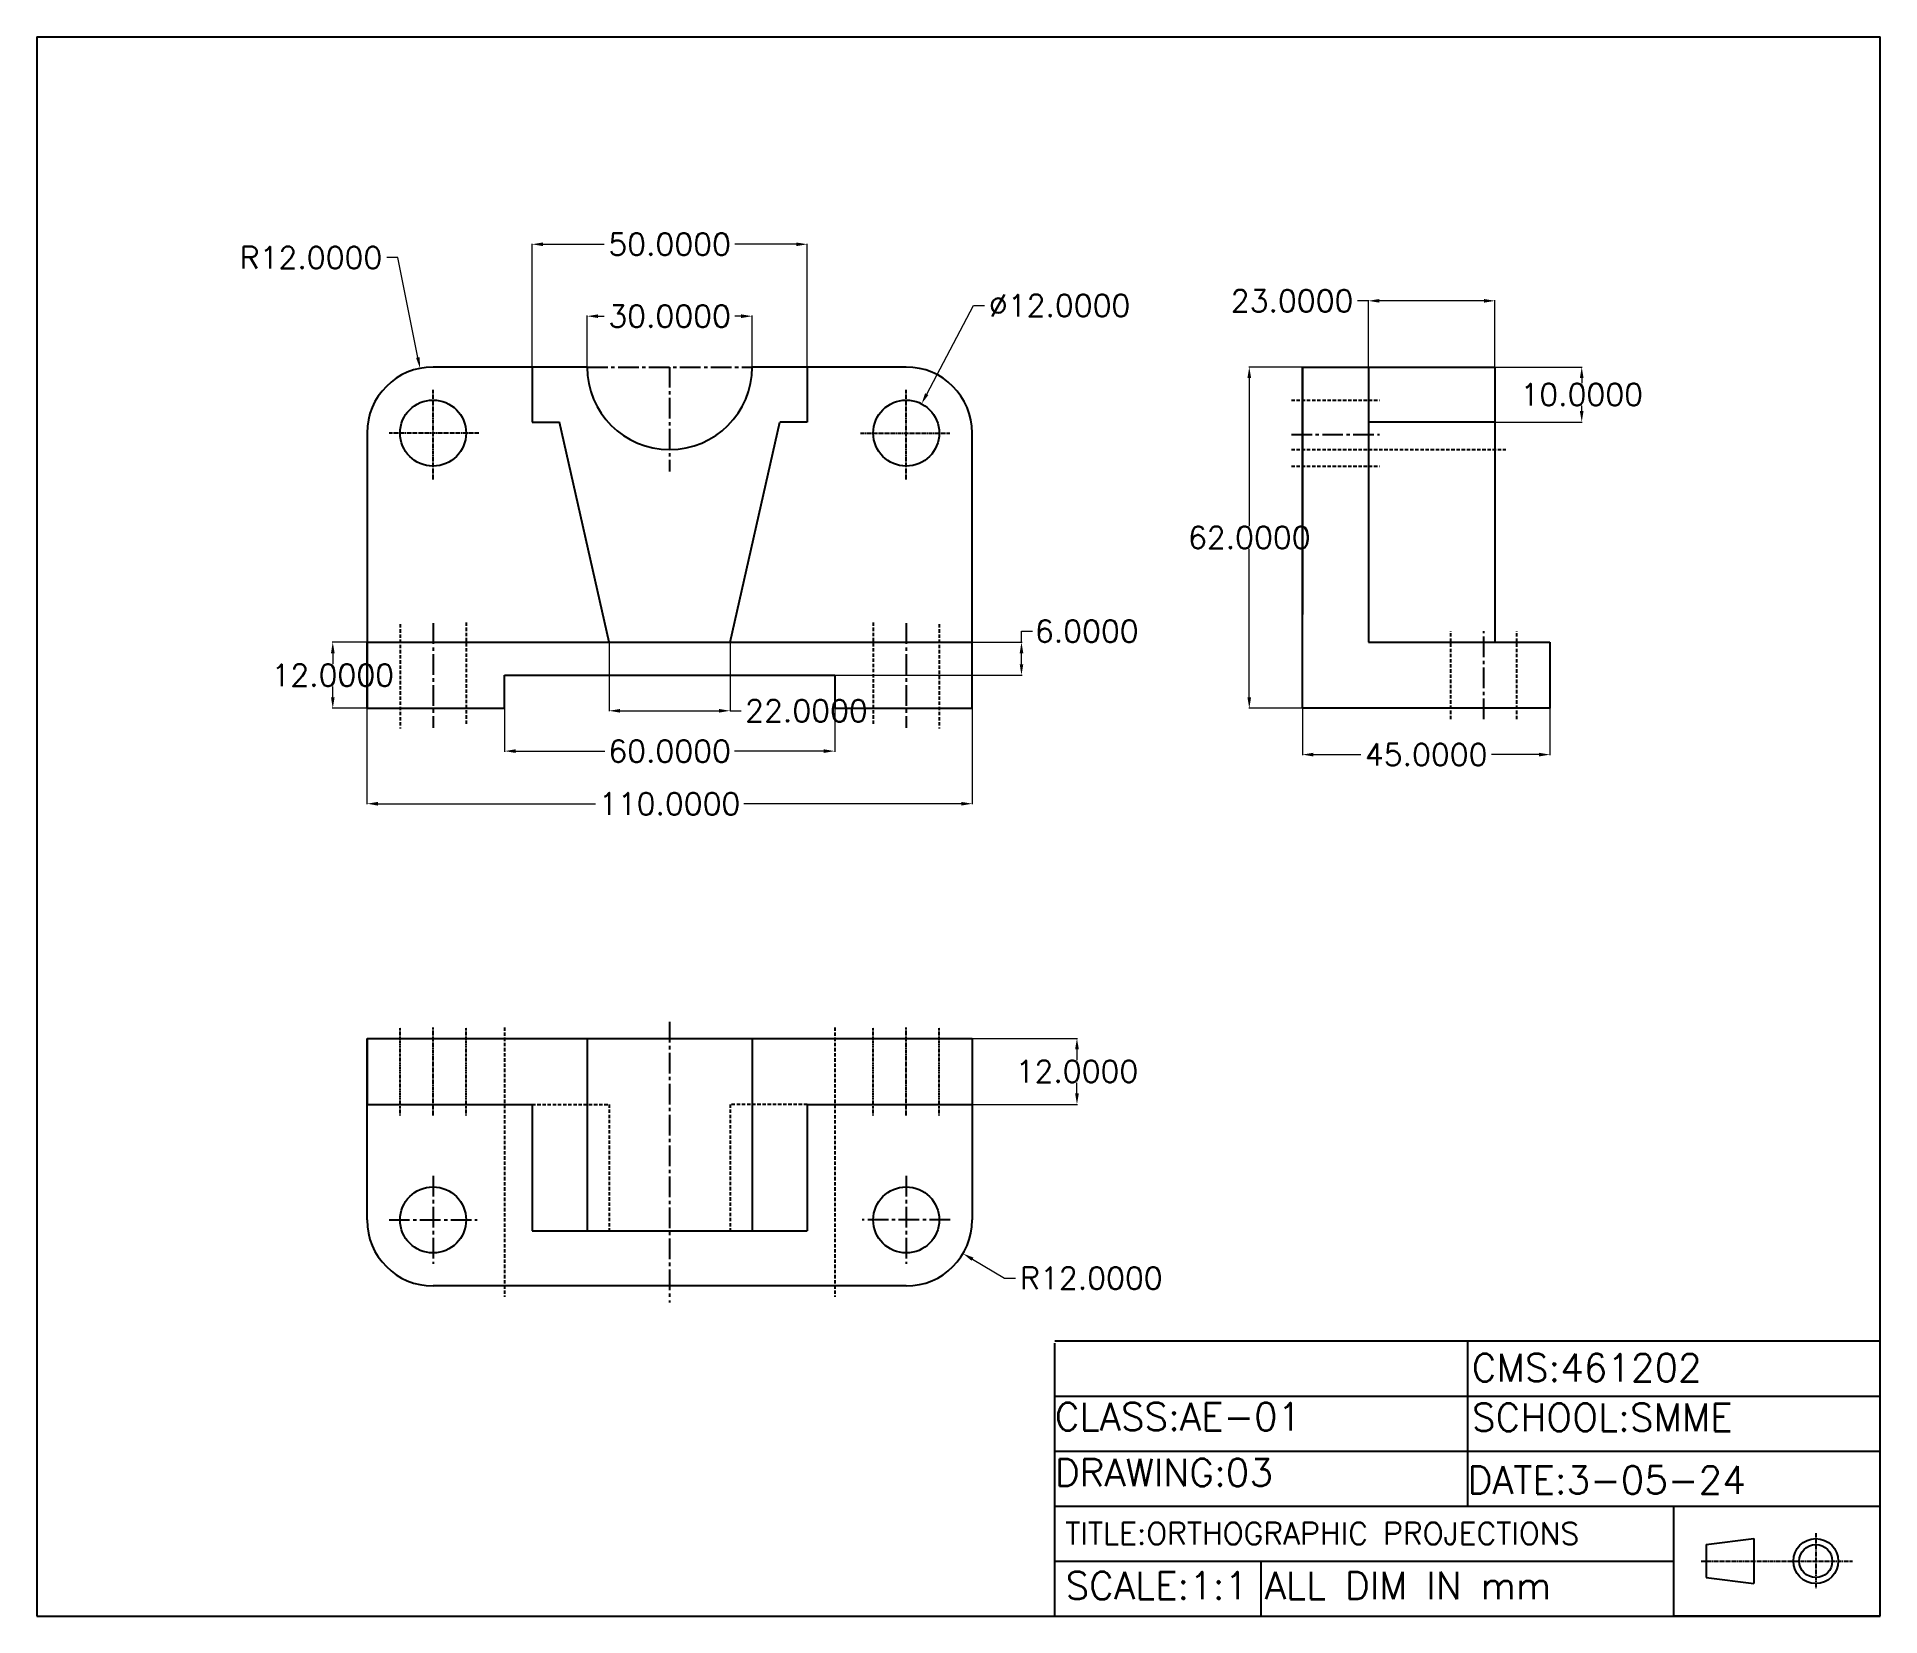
# Model space of a CAD drawing. Header units: inches. Extents: x -50 to 285, y -155 to 132.
import ezdxf

# ---------------------------------------------------------------- set-up
doc = ezdxf.new("R2010")
doc.units = ezdxf.units.IN
doc.header["$MEASUREMENT"] = 0
doc.linetypes.add('CENTER2', pattern=[1.125, 0.75, -0.125, 0.125, -0.125])
doc.linetypes.add('HIDDEN2', pattern=[0.1875, 0.125, -0.0625])
doc.layers.add('AM_5', color=3, linetype='Continuous', lineweight=15)
for name, color, linetype in [('centree', 10, 'CENTER2'), ('continuous', 7, 'Continuous'), ('hidden', 4, 'HIDDEN2')]:
    doc.layers.add(name, color=color, linetype=linetype)
doc.styles.get("Standard").update_dxf_attribs({"font": 'ROMANS.SHX'})
doc.dimstyles.new('AM_ANSI$0', dxfattribs={"dimtxt": 4, "dimasz": 2, "dimexe": 0.1, "dimexo": 0.05, "dimgap": 0.06, "dimtad": 0, "dimtih": 1, "dimtoh": 1, "dimdec": 4, "dimzin": 7, "dimdsep": 46, "dimtxsty": 'Standard', "dimcen": 0, "dimclrd": 256, "dimclre": 256, "dimclrt": 2, "dimadec": 0, "dimazin": 2, "dimtp": 0.1, "dimtm": 0.1, "dimtfac": 0.71, "dimtdec": 4, "dimtofl": 0, "dimtmove": 0, "dimatfit": 3, "dimfxl": 1, "dimtolj": 1, "dimtzin": 7, "dimlwd": -1, "dimlwe": -1, "dimarcsym": 1})
doc.dimstyles.new('AM_ANSI$3', dxfattribs={"dimtxt": 4, "dimasz": 2, "dimexe": 0.1, "dimexo": 0.05, "dimgap": 0.06, "dimtad": 0, "dimtih": 1, "dimtoh": 1, "dimdec": 4, "dimzin": 7, "dimdsep": 46, "dimtxsty": 'Standard', "dimcen": 0, "dimclrd": 256, "dimclre": 256, "dimclrt": 2, "dimadec": 0, "dimazin": 2, "dimtp": 0.1, "dimtm": 0.1, "dimtfac": 0.71, "dimtdec": 4, "dimtofl": 0, "dimtmove": 0, "dimatfit": 0, "dimfxl": 1, "dimtolj": 1, "dimtzin": 7, "dimlwd": -1, "dimlwe": -1, "dimarcsym": 1})
doc.dimstyles.new('AM_ANSI$4', dxfattribs={"dimtxt": 4, "dimasz": 2, "dimexe": 0.1, "dimexo": 0.05, "dimgap": 0.06, "dimtad": 0, "dimtih": 1, "dimtoh": 1, "dimdec": 4, "dimzin": 7, "dimdsep": 46, "dimtxsty": 'Standard', "dimcen": 0, "dimclrd": 256, "dimclre": 256, "dimclrt": 2, "dimadec": 0, "dimazin": 2, "dimtp": 0.1, "dimtm": 0.1, "dimtfac": 0.71, "dimtdec": 4, "dimtofl": 0, "dimtmove": 0, "dimatfit": 0, "dimfxl": 1, "dimtolj": 1, "dimtzin": 7, "dimlwd": -1, "dimlwe": -1, "dimarcsym": 1})

# ---------------------------------------------------------------- blocks, each defined once
blk = doc.blocks.new('*D4')
at = {"layer": 'AM_5', "linetype": 'ByBlock', "transparency": 16777216}
for p, q in [((54.11, 21.93), (54.11, 9.41)), ((76.11, 21.93), (76.11, 9.41)), ((56.11, 9.51), (74.11, 9.51)), ((76.11, 9.51), (78.11, 9.51))]:
    blk.add_line(p, q, dxfattribs=at)
at = {"layer": 'AM_5', "transparency": 16777216}
for points in [[(56.11, 9.84), (56.11, 9.18), (54.11, 9.51)], [(74.11, 9.84), (74.11, 9.18), (76.11, 9.51)]]:
    blk.add_solid(points, dxfattribs=at)
at = {"layer": 'Defpoints', "color": 0, "transparency": 16777216}
for p in [(54.11, 21.98), (76.11, 21.98), (76.11, 9.51)]:
    blk.add_point(p, dxfattribs=at)
at = {"layer": 'AM_5', "color": 2, "transparency": 16777216, "insert": (89.98, 9.51), "char_height": 4, "attachment_point": 5}
blk.add_mtext('\\A1;22.0000', dxfattribs=at)
blk = doc.blocks.new('*D5')
at = {"layer": 'AM_5', "linetype": 'ByBlock', "transparency": 16777216}
for p, q in [((35.11, 15.93), (35.11, 2.08)), ((95.11, 15.93), (95.11, 2.08)), ((37.11, 2.18), (53.34, 2.18)), ((93.11, 2.18), (76.89, 2.18))]:
    blk.add_line(p, q, dxfattribs=at)
at = {"layer": 'AM_5', "transparency": 16777216}
for points in [[(37.11, 2.51), (37.11, 1.85), (35.11, 2.18)], [(93.11, 2.51), (93.11, 1.85), (95.11, 2.18)]]:
    blk.add_solid(points, dxfattribs=at)
at = {"layer": 'Defpoints', "color": 0, "transparency": 16777216}
for p in [(35.11, 15.98), (95.11, 15.98), (95.11, 2.18)]:
    blk.add_point(p, dxfattribs=at)
at = {"layer": 'AM_5', "color": 2, "transparency": 16777216, "insert": (65.11, 2.18), "char_height": 4, "attachment_point": 5}
blk.add_mtext('\\A1;60.0000', dxfattribs=at)
blk = doc.blocks.new('*D6')
at = {"layer": 'AM_5', "linetype": 'ByBlock', "transparency": 16777216}
for p, q in [((10.11, 9.93), (10.11, -7.48)), ((120.11, 9.93), (120.11, -7.48)), ((12.11, -7.38), (51.62, -7.38)), ((118.11, -7.38), (78.6, -7.38))]:
    blk.add_line(p, q, dxfattribs=at)
at = {"layer": 'AM_5', "transparency": 16777216}
for points in [[(12.11, -7.05), (12.11, -7.72), (10.11, -7.38)], [(118.11, -7.05), (118.11, -7.72), (120.11, -7.38)]]:
    blk.add_solid(points, dxfattribs=at)
at = {"layer": 'Defpoints', "color": 0, "transparency": 16777216}
for p in [(10.11, 9.98), (120.11, 9.98), (120.11, -7.38)]:
    blk.add_point(p, dxfattribs=at)
at = {"layer": 'AM_5', "color": 2, "transparency": 16777216, "insert": (65.11, -7.38), "char_height": 4, "attachment_point": 5}
blk.add_mtext('\\A1;110.0000', dxfattribs=at)
blk = doc.blocks.new('*D7')
at = {"layer": 'AM_5', "linetype": 'ByBlock', "transparency": 16777216}
for p, q in [((50.11, 72.03), (50.11, 81.32)), ((52.11, 81.22), (53.24, 81.22)), ((78.11, 81.22), (76.98, 81.22)), ((80.11, 72.03), (80.11, 81.32))]:
    blk.add_line(p, q, dxfattribs=at)
at = {"layer": 'AM_5', "transparency": 16777216}
for points in [[(52.11, 81.55), (52.11, 80.89), (50.11, 81.22)], [(78.11, 81.55), (78.11, 80.89), (80.11, 81.22)]]:
    blk.add_solid(points, dxfattribs=at)
at = {"layer": 'Defpoints', "color": 0, "transparency": 16777216}
for p in [(50.11, 81.22), (50.11, 71.98), (80.11, 71.98)]:
    blk.add_point(p, dxfattribs=at)
at = {"layer": 'AM_5', "color": 2, "transparency": 16777216, "insert": (65.11, 81.22), "char_height": 4, "attachment_point": 5}
blk.add_mtext('\\A1;30.0000', dxfattribs=at)
blk = doc.blocks.new('*D8')
at = {"layer": 'AM_5', "linetype": 'ByBlock', "transparency": 16777216}
for p, q in [((40.11, 72.03), (40.11, 94.39)), ((42.11, 94.29), (53.24, 94.29)), ((88.11, 94.29), (76.98, 94.29)), ((90.11, 72.03), (90.11, 94.39))]:
    blk.add_line(p, q, dxfattribs=at)
at = {"layer": 'AM_5', "transparency": 16777216}
for points in [[(42.11, 94.62), (42.11, 93.95), (40.11, 94.29)], [(88.11, 94.62), (88.11, 93.95), (90.11, 94.29)]]:
    blk.add_solid(points, dxfattribs=at)
at = {"layer": 'Defpoints', "color": 0, "transparency": 16777216}
for p in [(40.11, 94.29), (40.11, 71.98), (90.11, 71.98)]:
    blk.add_point(p, dxfattribs=at)
at = {"layer": 'AM_5', "color": 2, "transparency": 16777216, "insert": (65.11, 94.29), "char_height": 4, "attachment_point": 5}
blk.add_mtext('\\A1;50.0000', dxfattribs=at)
blk = doc.blocks.new('*D10')
at = {"layer": 'AM_5', "linetype": 'ByBlock', "transparency": 16777216}
for p, q in [((180.06, 71.98), (170.36, 71.98)), ((170.46, 69.98), (170.46, 43.04)), ((170.46, 11.98), (170.46, 38.92)), ((180.06, 9.98), (170.36, 9.98))]:
    blk.add_line(p, q, dxfattribs=at)
at = {"layer": 'AM_5', "transparency": 16777216}
for points in [[(170.12, 69.98), (170.79, 69.98), (170.46, 71.98)], [(170.12, 11.98), (170.79, 11.98), (170.46, 9.98)]]:
    blk.add_solid(points, dxfattribs=at)
at = {"layer": 'Defpoints', "color": 0, "transparency": 16777216}
for p in [(180.11, 71.98), (170.46, 9.98), (180.11, 9.98)]:
    blk.add_point(p, dxfattribs=at)
at = {"layer": 'AM_5', "color": 2, "transparency": 16777216, "insert": (170.46, 40.98), "char_height": 4, "attachment_point": 5}
blk.add_mtext('\\A1;62.0000', dxfattribs=at)
blk = doc.blocks.new('*D11')
at = {"layer": 'AM_5', "linetype": 'ByBlock', "transparency": 16777216}
for p, q in [((180.11, 9.93), (180.11, 1.44)), ((225.11, 9.93), (225.11, 1.44)), ((182.11, 1.54), (190.74, 1.54)), ((223.11, 1.54), (214.48, 1.54))]:
    blk.add_line(p, q, dxfattribs=at)
at = {"layer": 'AM_5', "transparency": 16777216}
for points in [[(182.11, 1.88), (182.11, 1.21), (180.11, 1.54)], [(223.11, 1.88), (223.11, 1.21), (225.11, 1.54)]]:
    blk.add_solid(points, dxfattribs=at)
at = {"layer": 'Defpoints', "color": 0, "transparency": 16777216}
for p in [(180.11, 9.98), (225.11, 9.98), (225.11, 1.54)]:
    blk.add_point(p, dxfattribs=at)
at = {"layer": 'AM_5', "color": 2, "transparency": 16777216, "insert": (202.61, 1.54), "char_height": 4, "attachment_point": 5}
blk.add_mtext('\\A1;45.0000', dxfattribs=at)
blk = doc.blocks.new('*D12')
at = {"layer": 'AM_5', "linetype": 'ByBlock', "transparency": 16777216}
for p, q in [((111.84, 67.06), (120.31, 83.14)), ((120.31, 83.14), (122.31, 83.14))]:
    blk.add_line(p, q, dxfattribs=at)
at = {"layer": 'AM_5', "transparency": 16777216}
blk.add_solid([(111.54, 67.21), (112.13, 66.9), (110.91, 65.29)], dxfattribs=at)
at = {"layer": 'Defpoints', "color": 0, "transparency": 16777216}
for p in [(110.91, 65.29), (105.32, 54.67)]:
    blk.add_point(p, dxfattribs=at)
at = {"layer": 'AM_5', "color": 2, "transparency": 16777216, "insert": (135.99, 83.14), "char_height": 4, "attachment_point": 5}
blk.add_mtext('\\A1;∅12.0000', dxfattribs=at)
blk = doc.blocks.new('*D13')
at = {"layer": 'AM_5', "linetype": 'ByBlock', "transparency": 16777216}
for p, q in [((120.16, -90.15), (125.99, -93.6)), ((125.99, -93.6), (127.99, -93.6))]:
    blk.add_line(p, q, dxfattribs=at)
at = {"layer": 'AM_5', "transparency": 16777216}
blk.add_solid([(120.33, -89.86), (119.99, -90.44), (118.44, -89.13)], dxfattribs=at)
at = {"layer": 'Defpoints', "color": 0, "transparency": 16777216}
for p in [(108.11, -83.02), (118.44, -89.13)]:
    blk.add_point(p, dxfattribs=at)
at = {"layer": 'AM_5', "color": 2, "transparency": 16777216, "insert": (141.77, -93.6), "char_height": 4, "attachment_point": 5}
blk.add_mtext('\\A1;R12.0000', dxfattribs=at)
blk = doc.blocks.new('*D14')
at = {"layer": 'AM_5', "linetype": 'ByBlock', "transparency": 16777216}
for p, q in [((120.16, -50.02), (139.24, -50.02)), ((139.14, -52.02), (139.14, -53.96)), ((139.14, -60.02), (139.14, -58.08)), ((120.16, -62.02), (139.24, -62.02))]:
    blk.add_line(p, q, dxfattribs=at)
at = {"layer": 'AM_5', "transparency": 16777216}
for points in [[(138.81, -52.02), (139.48, -52.02), (139.14, -50.02)], [(138.81, -60.02), (139.48, -60.02), (139.14, -62.02)]]:
    blk.add_solid(points, dxfattribs=at)
at = {"layer": 'Defpoints', "color": 0, "transparency": 16777216}
for p in [(120.11, -50.02), (120.11, -62.02), (139.14, -62.02)]:
    blk.add_point(p, dxfattribs=at)
at = {"layer": 'AM_5', "color": 2, "transparency": 16777216, "insert": (139.14, -56.02), "char_height": 4, "attachment_point": 5}
blk.add_mtext('\\A1;12.0000', dxfattribs=at)
blk = doc.blocks.new('*D15')
at = {"layer": 'AM_5', "linetype": 'ByBlock', "transparency": 16777216}
for p, q in [((10.06, 21.98), (3.79, 21.98)), ((3.89, 19.98), (3.89, 18.04)), ((3.89, 11.98), (3.89, 13.92)), ((10.06, 9.98), (3.79, 9.98))]:
    blk.add_line(p, q, dxfattribs=at)
at = {"layer": 'AM_5', "transparency": 16777216}
for points in [[(3.56, 19.98), (4.23, 19.98), (3.89, 21.98)], [(3.56, 11.98), (4.23, 11.98), (3.89, 9.98)]]:
    blk.add_solid(points, dxfattribs=at)
at = {"layer": 'Defpoints', "color": 0, "transparency": 16777216}
for p in [(3.89, 21.98), (10.11, 21.98), (10.11, 9.98)]:
    blk.add_point(p, dxfattribs=at)
at = {"layer": 'AM_5', "color": 2, "transparency": 16777216, "insert": (3.89, 15.98), "char_height": 4, "attachment_point": 5}
blk.add_mtext('\\A1;12.0000', dxfattribs=at)
blk = doc.blocks.new('*D16')
at = {"layer": 'AM_5', "linetype": 'ByBlock', "transparency": 16777216}
for p, q in [((192.11, 84.01), (190.11, 84.01)), ((192.11, 72.03), (192.11, 84.11)), ((213.11, 84.01), (194.11, 84.01)), ((215.11, 72.03), (215.11, 84.11))]:
    blk.add_line(p, q, dxfattribs=at)
at = {"layer": 'AM_5', "transparency": 16777216}
for points in [[(194.11, 84.34), (194.11, 83.68), (192.11, 84.01)], [(213.11, 84.34), (213.11, 83.68), (215.11, 84.01)]]:
    blk.add_solid(points, dxfattribs=at)
at = {"layer": 'Defpoints', "color": 0, "transparency": 16777216}
for p in [(192.11, 84.01), (192.11, 71.98), (215.11, 71.98)]:
    blk.add_point(p, dxfattribs=at)
at = {"layer": 'AM_5', "color": 2, "transparency": 16777216, "insert": (178.24, 84.01), "char_height": 4, "attachment_point": 5}
blk.add_mtext('\\A1;23.0000', dxfattribs=at)
blk = doc.blocks.new('*D17')
at = {"layer": 'AM_5', "linetype": 'ByBlock', "transparency": 16777216}
for p, q in [((129.06, 21.98), (129.06, 23.98)), ((129.06, 23.98), (131.06, 23.98)), ((120.16, 21.98), (129.16, 21.98)), ((129.06, 17.98), (129.06, 19.98)), ((95.16, 15.98), (129.16, 15.98))]:
    blk.add_line(p, q, dxfattribs=at)
at = {"layer": 'AM_5', "transparency": 16777216}
for points in [[(128.73, 19.98), (129.39, 19.98), (129.06, 21.98)], [(128.73, 17.98), (129.39, 17.98), (129.06, 15.98)]]:
    blk.add_solid(points, dxfattribs=at)
at = {"layer": 'Defpoints', "color": 0, "transparency": 16777216}
for p in [(120.11, 21.98), (129.06, 21.98), (95.11, 15.98)]:
    blk.add_point(p, dxfattribs=at)
at = {"layer": 'AM_5', "color": 2, "transparency": 16777216, "insert": (140.93, 23.98), "char_height": 4, "attachment_point": 5}
blk.add_mtext('\\A1;6.0000', dxfattribs=at)
blk = doc.blocks.new('*D18')
at = {"layer": 'AM_5', "linetype": 'ByBlock', "transparency": 16777216}
for p, q in [((15.72, 91.86), (13.72, 91.86)), ((19.36, 73.71), (15.72, 91.86))]:
    blk.add_line(p, q, dxfattribs=at)
at = {"layer": 'AM_5', "transparency": 16777216}
blk.add_solid([(19.69, 73.77), (19.03, 73.64), (19.75, 71.75)], dxfattribs=at)
at = {"layer": 'Defpoints', "color": 0, "transparency": 16777216}
for p in [(19.75, 71.75), (22.11, 59.98)]:
    blk.add_point(p, dxfattribs=at)
at = {"layer": 'AM_5', "color": 2, "transparency": 16777216, "insert": (-0.06, 91.86), "char_height": 4, "attachment_point": 5}
blk.add_mtext('\\A1;R12.0000', dxfattribs=at)
blk = doc.blocks.new('*D19')
at = {"layer": 'AM_5', "linetype": 'ByBlock', "transparency": 16777216}
for p, q in [((215.16, 71.98), (230.98, 71.98)), ((230.88, 69.98), (230.88, 69.04)), ((230.88, 63.98), (230.88, 64.92)), ((215.16, 61.98), (230.98, 61.98))]:
    blk.add_line(p, q, dxfattribs=at)
at = {"layer": 'AM_5', "transparency": 16777216}
for points in [[(230.54, 69.98), (231.21, 69.98), (230.88, 71.98)], [(230.54, 63.98), (231.21, 63.98), (230.88, 61.98)]]:
    blk.add_solid(points, dxfattribs=at)
at = {"layer": 'Defpoints', "color": 0, "transparency": 16777216}
for p in [(215.11, 71.98), (230.88, 71.98), (215.11, 61.98)]:
    blk.add_point(p, dxfattribs=at)
at = {"layer": 'AM_5', "color": 2, "transparency": 16777216, "insert": (230.88, 66.98), "char_height": 4, "attachment_point": 5}
blk.add_mtext('\\A1;10.0000', dxfattribs=at)

msp = doc.modelspace()

# ---------------------------------------------------------------- linework, layer by layer
for p, q in [((50.112, 71.98072), (22.112, 71.98072)), ((40.112, 71.98072), (40.112, 61.98072)), ((108.112, 71.98072), (80.112, 71.98072)), ((90.112, 71.98072), (90.112, 61.98072)), ((40.112, 61.98072), (45.112, 61.98072)), ((54.112, 21.98072), (45.112, 61.98072)), ((76.112, 21.98072), (85.112, 61.98072)), ((90.112, 61.98072), (85.112, 61.98072)), ((10.112, 59.98072), (10.112, 9.98072)), ((120.112, 9.98072), (120.112, 59.98072)), ((10.112, 9.98072), (10.112, 21.98072)), ((10.112, 21.98072), (120.112, 21.98072)), ((35.112, 9.98072), (35.112, 15.98072)), ((35.112, 15.98072), (95.112, 15.98072)), ((95.112, 15.98072), (95.112, 9.98072)), ((10.112, 9.98072), (35.112, 9.98072)), ((95.112, 9.98072), (120.112, 9.98072))]:
    msp.add_line(p, q)
for centre in [(22.112, 59.98072), (108.112, 59.98072)]:
    msp.add_circle(centre, 6)
for centre, radius, start, end in [((22.112, 59.98072), 12, 90, 180), ((65.112, 71.98072), 15, 180, 0), ((108.112, 59.98072), 12, 0, 90)]:
    msp.add_arc(centre, radius, start, end)
at = {"layer": 'centree', "ltscale": 5}
for p, q in [((50.112, 71.98072), (80.112, 71.98072)), ((65.112, 71.98072), (65.112, 52.98072)), ((178.112, 59.70034), (194.112, 59.70034)), ((22.112, 25.40947), (22.112, 6.42988)), ((108.112, 25.40947), (108.112, 6.42988)), ((213.112, 7.98072), (213.112, 23.98072)), ((65.112, -47.01928), (65.112, -98.01928)), ((22.112, -75.01928), (22.112, -91.01928)), ((108.112, -75.01928), (108.112, -91.01928)), ((14.112, -83.01928), (30.112, -83.01928)), ((116.112, -83.01928), (100.112, -83.01928))]:
    msp.add_line(p, q, dxfattribs=at)
at = {"layer": 'centree'}
for p, q in [((22.112, 51.56622), (22.112, 67.83445)), ((108.112, 51.56622), (108.112, 67.83445)), ((30.44744, 59.98072), (14.15952, 59.98072)), ((99.77657, 59.98072), (116.06449, 59.98072)), ((22.112, -64.01928), (22.112, -48.01928)), ((108.112, -64.01928), (108.112, -48.01928)), ((28.112, -83.01928), (28.112, -83.01928)), ((273.41928, -139.9388), (273.41928, -150.01928)), ((252.612, -145.01928), (280.112, -145.01928)), ((273.41928, -145.01928), (273.41928, -145.01928)), ((273.41928, -145.01928), (273.41928, -145.01928))]:
    msp.add_line(p, q, dxfattribs=at)
at = {"layer": 'continuous'}
for p, q in [((-49.888, 131.98072), (-49.888, -155.01928)), ((-49.888, 131.98072), (285.112, 131.98072)), ((285.112, -155.01928), (285.112, 131.98072)), ((180.112, 9.98072), (180.112, 71.98072)), ((180.112, 71.98072), (180.112, 26.98072)), ((180.112, 71.98072), (215.112, 71.98072)), ((180.112, 71.98072), (192.112, 71.98072)), ((192.112, 71.98072), (192.112, 21.98072)), ((192.112, 71.98072), (215.112, 71.98072)), ((215.112, 71.98072), (215.112, 61.98072)), ((215.112, 61.98072), (192.112, 61.98072)), ((215.112, 61.98072), (215.112, 21.98072)), ((192.112, 21.98072), (225.112, 21.98072)), ((225.112, 21.98072), (225.112, 9.98072)), ((225.112, 9.98072), (180.112, 9.98072)), ((225.112, 9.98072), (219.112, 9.98072)), ((10.112, -50.01928), (120.112, -50.01928)), ((10.112, -83.01928), (10.112, -50.01928)), ((10.112, -50.01928), (10.112, -62.01928)), ((10.112, -50.01928), (65.112, -50.01928)), ((50.112, -50.01928), (50.112, -85.01928)), ((80.112, -50.01928), (80.112, -85.01928)), ((120.112, -50.01928), (120.112, -83.01928)), ((10.112, -62.01928), (40.112, -62.01928)), ((40.112, -62.01928), (40.112, -85.01928)), ((90.112, -62.01928), (90.112, -85.01928)), ((90.112, -62.01928), (120.112, -62.01928)), ((40.112, -85.01928), (50.112, -85.01928)), ((50.112, -85.01928), (80.112, -85.01928)), ((80.112, -85.01928), (90.112, -85.01928)), ((108.112, -95.01928), (22.112, -95.01928)), ((135.112, -105.01928), (285.112, -105.01928)), ((135.112, -155.01928), (135.112, -105.40482)), ((210.112, -105.01928), (210.112, -135.01928)), ((135.112, -115.01928), (285.112, -115.01928)), ((135.112, -125.01928), (285.112, -125.01928)), ((135.112, -135.01928), (285.112, -135.01928)), ((247.612, -155.01928), (247.612, -135.01928)), ((253.47739, -142.01928), (262.15316, -140.9388)), ((253.47739, -142.01928), (253.47739, -148.01928)), ((262.15316, -140.9388), (262.15316, -149.09977)), ((135.112, -145.01928), (247.612, -145.01928)), ((172.612, -155.01928), (172.612, -145.01928)), ((253.47739, -148.01928), (262.15316, -149.09977)), ((-49.888, -155.01928), (285.112, -155.01928)), ((135.112, -155.01928), (172.612, -155.01928)), ((285.112, -155.01928), (247.612, -155.01928))]:
    msp.add_line(p, q, dxfattribs=at)
for centre, radius in [((22.112, -83.01928), 6), ((108.112, -83.01928), 6), ((273.41928, -145.01928), 4.08048), ((273.41928, -145.01928), 3)]:
    msp.add_circle(centre, radius, dxfattribs=at)
for centre, start, end in [((22.112, -83.01928), 180, 270), ((108.112, -83.01928), 270, 0)]:
    msp.add_arc(centre, 12, start, end, dxfattribs=at)
at = {"layer": 'hidden', "ltscale": 5}
for p, q in [((178.112, 65.98072), (194.112, 65.98072)), ((178.112, 56.98072), (217.112, 56.98072)), ((178.112, 53.98072), (194.112, 53.98072)), ((16.112, 25.24998), (16.112, 6.27039)), ((28.112, 25.56897), (28.112, 6.90836)), ((102.112, 25.56897), (102.112, 6.90836)), ((114.112, 25.24998), (114.112, 6.27039)), ((207.112, 7.98072), (207.112, 23.98072)), ((219.112, 7.98072), (219.112, 23.98072)), ((35.112, -48.01928), (35.112, -97.01928)), ((95.112, -48.01928), (95.112, -97.01928)), ((40.112, -62.01928), (54.112, -62.01928)), ((54.112, -62.01928), (54.112, -85.01928)), ((90.112, -62.01928), (76.112, -62.01928)), ((76.112, -62.01928), (76.112, -85.01928))]:
    msp.add_line(p, q, dxfattribs=at)
at = {"layer": 'hidden'}
for p, q in [((16.112, -64.01928), (16.112, -48.01928)), ((28.112, -64.01928), (28.112, -48.01928)), ((102.112, -64.01928), (102.112, -48.01928)), ((114.112, -64.01928), (114.112, -48.01928))]:
    msp.add_line(p, q, dxfattribs=at)

# ---------------------------------------------------------------- texts
at = {"layer": 'continuous', "attachment_point": 1}
for s, width, heights, insert, char_height in [('CMS:461202', 75, [10], (210.89089, -107.35313), 5), ('CLASS:AE-01', 75, [0], (135.112, -116.25663), 5), ('SCHOOL:SMME', 75, [0], (210.92851, -116.37848), 5), ('DRAWING:03', 75, [0], (135.112, -126.41889), 5), ('DATE:3-05-24', 75, [0], (210.112, -127.76924), 5), ('TITLE:ORTHOGRAPHIC PROJECTIONS', 112.5, [6.08186], (137.01378, -137.98769), 4), ('SCALE:1:1', 37.5, [0], (137.05888, -146.96379), 5), ('ALL DIM IN mm', 75, [0], (173.26094, -146.96379), 5)]:
    msp.add_mtext_dynamic_manual_height_columns(s, width=width, gutter_width=1, heights=heights, dxfattribs=dict(at, insert=insert, char_height=char_height))

# ---------------------------------------------------------------- dimensions: what is measured, and where the dimension line sits
at = {"layer": 'AM_5'}
for center, mpoint, picture, middle in [((22.112, 59.98072), (19.75192, 71.74635), '*D18', (-0.05728, 91.86136)), ((108.112, -83.01928), (118.43944, -89.13026), '*D13', (141.76587, -93.59904))]:
    dim = msp.add_radius_dim(center=center, mpoint=mpoint, dimstyle='AM_ANSI$4', override={"dimpost": ''}, dxfattribs=at)
    dim.commit()
    dim.dimension.update_dxf_attribs({"geometry": picture, "text_midpoint": middle, "dimtype": 164})
for p1, p2, distance, picture, middle in [((90.112, 71.98072), (40.112, 71.98072), -22.30702, '*D8', (65.112, 94.28774)), ((35.112, 15.98072), (95.112, 15.98072), -13.801, '*D5', (65.112, 2.17972)), ((10.112, 9.98072), (120.112, 9.98072), -17.36239, '*D6', (65.112, -7.38167)), ((180.112, 9.98072), (225.112, 9.98072), -8.43843, '*D11', (202.612, 1.54229)), ((120.112, -50.01928), (120.112, -62.01928), 19.02968, '*D14', (139.14168, -56.01928))]:
    dim = msp.add_aligned_dim(p1=p1, p2=p2, distance=distance, dimstyle='AM_ANSI$0', dxfattribs=at)
    dim.commit()
    dim.dimension.update_dxf_attribs({"geometry": picture, "text_midpoint": middle})
for p1, p2, distance, picture, middle in [((80.112, 71.98072), (50.112, 71.98072), -9.23978, '*D7', (65.112, 81.2205)), ((215.112, 71.98072), (192.112, 71.98072), -12.02764, '*D16', (178.24248, 84.00836)), ((180.112, 71.98072), (180.112, 9.98072), -9.65477, '*D10', (170.45723, 40.98072)), ((215.112, 61.98072), (215.112, 71.98072), -15.76323, '*D19', (230.87523, 66.98072)), ((10.112, 9.98072), (10.112, 21.98072), 6.21864, '*D15', (3.89337, 15.98072)), ((54.112, 21.98072), (76.112, 21.98072), -12.47061, '*D4', (89.98153, 9.51011))]:
    dim = msp.add_aligned_dim(p1=p1, p2=p2, distance=distance, dimstyle='AM_ANSI$0', override={"dimpost": ''}, dxfattribs=at)
    dim.commit()
    dim.dimension.update_dxf_attribs({"geometry": picture, "text_midpoint": middle})
dim = msp.add_diameter_dim_2p(p1=(105.3166, 54.6717), p2=(110.90741, 65.28974), dimstyle='AM_ANSI$3', override={"dimpost": ''}, dxfattribs=at)
dim.commit()
dim.dimension.update_dxf_attribs({"geometry": '*D12', "text_midpoint": (135.98607, 83.14149), "dimtype": 163})
dim = msp.add_linear_dim(base=(129.06079, 21.98072), p1=(95.112, 15.98072), p2=(120.112, 21.98072), angle=90, dimstyle='AM_ANSI$0', dxfattribs=at)
dim.commit()
dim.dimension.update_dxf_attribs({"geometry": '*D17', "text_midpoint": (140.93031, 23.98072)})

doc.saveas('drawing.dxf')
